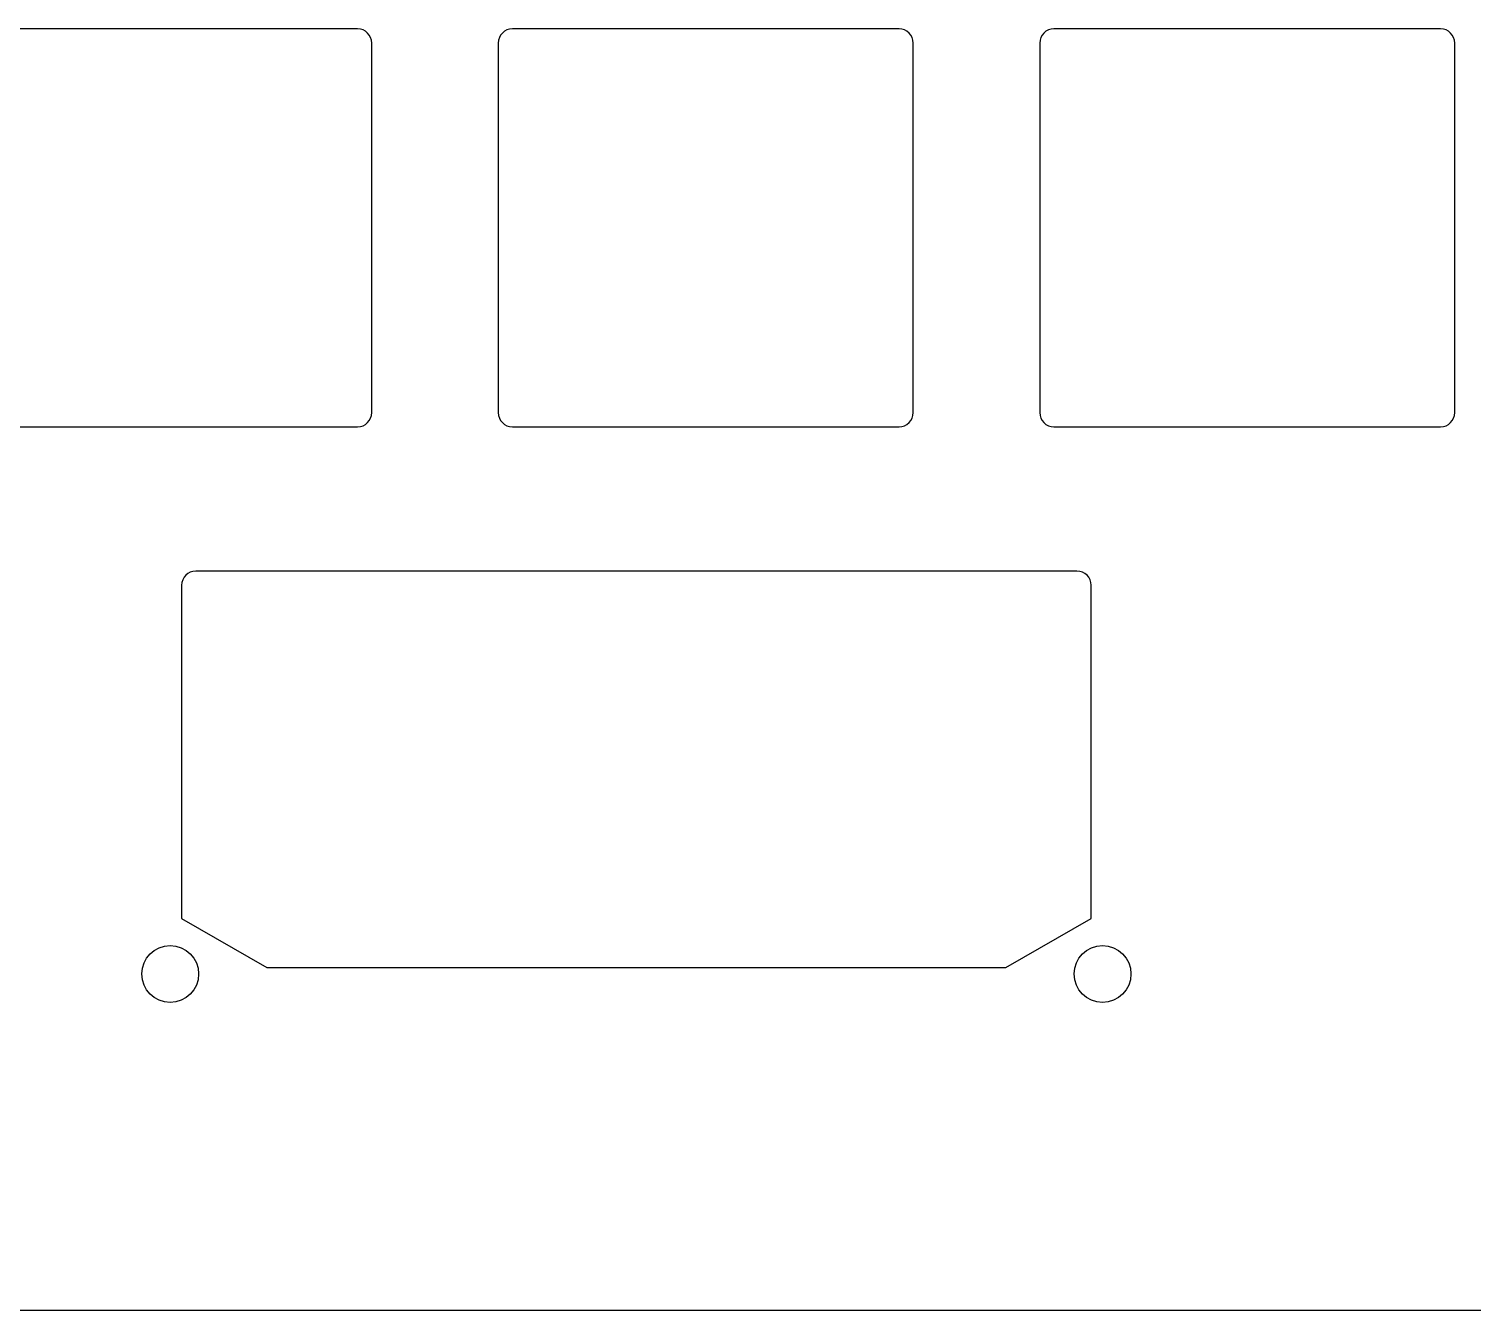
# Model space of a CAD drawing. Header units: millimetres. Extents: x -10 to 277, y -95 to 18.
# Drawn here: x 133.4 to 184.2, y -95.2 to -50.1 of the extents above; entities that cross this region are included whole.
import ezdxf

# ---------------------------------------------------------------- set-up
doc = ezdxf.new("R2010")
doc.units = ezdxf.units.MM
doc.header["$MEASUREMENT"] = 0
doc.layers.get('0').update_dxf_attribs({"linetype": 'CONTINUOUS'})
doc.layers.add('Edge.Cuts', color=53, linetype='CONTINUOUS')

msp = doc.modelspace()

# ---------------------------------------------------------------- linework, layer by layer
msp.add_lwpolyline([(170.78125, -69.725, 0.414213562), (170.28125, -69.225), (139.28125, -69.225, 0.414212391), (138.78125, -69.725), (138.78125, -81.443), (141.78125, -83.175), (167.78125, -83.175), (170.78125, -81.443)], format="xyb", close=True)
for centre in [(138.38125, -83.4), (171.18125, -83.4)]:
    msp.add_circle(centre, 1)
at = {"layer": 'Edge.Cuts', "linetype": 'Continuous'}
for p, q in [((144.971416, -50.15), (131.371416, -50.15)), ((164.021416, -50.15), (150.421416, -50.15)), ((183.071416, -50.15), (169.471416, -50.15)), ((145.471416, -63.65), (145.471416, -50.65)), ((149.921416, -50.65), (149.921416, -63.65)), ((164.521416, -63.65), (164.521416, -50.65)), ((168.971416, -50.65), (168.971416, -63.65)), ((183.571416, -63.65), (183.571416, -50.65)), ((131.371416, -64.15), (144.971416, -64.15)), ((150.421416, -64.15), (164.021416, -64.15)), ((169.471416, -64.15), (183.071416, -64.15)), ((52.325, -95.226), (214.375, -95.226))]:
    msp.add_line(p, q, dxfattribs=at)
at = {"layer": 'Edge.Cuts'}
for centre, start, end in [((144.971416, -50.65), 0, 90), ((150.421416, -50.65), 90, 180), ((164.021416, -50.65), 0, 90), ((169.471416, -50.65), 90, 180), ((183.071416, -50.65), 0, 90), ((144.971416, -63.65), 270, 0), ((150.421416, -63.65), 180, 270), ((164.021416, -63.65), 270, 0), ((169.471416, -63.65), 180, 270), ((183.071416, -63.65), 270, 0)]:
    msp.add_arc(centre, 0.5, start, end, dxfattribs=at)

doc.saveas('drawing.dxf')
